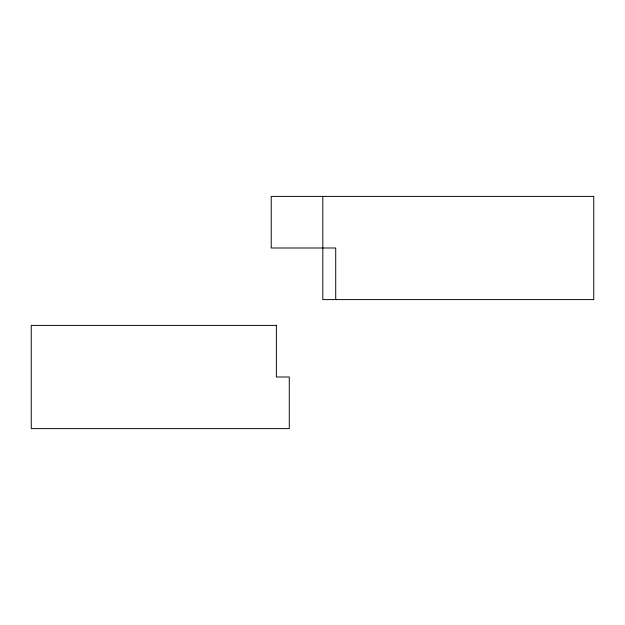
<?xml version="1.0" encoding="UTF-8"?>
<svg xmlns="http://www.w3.org/2000/svg" width="625" height="625" viewBox="0 0 625 625"><rect width="100%" height="100%" fill="white"/><g stroke="black" fill="none" stroke-linecap="round" stroke-linejoin="round"><path stroke-width="0.94" d="M335.719 299.602L335.719 247.992L271.219 247.992L271.219 196.391L593.75 196.391L593.75 299.602L322.82 299.602L322.82 196.391M276.375 325.398L31.25 325.398L31.25 428.609L289.281 428.609L289.281 377.008L276.375 377.008L276.375 325.398"/></g></svg>
